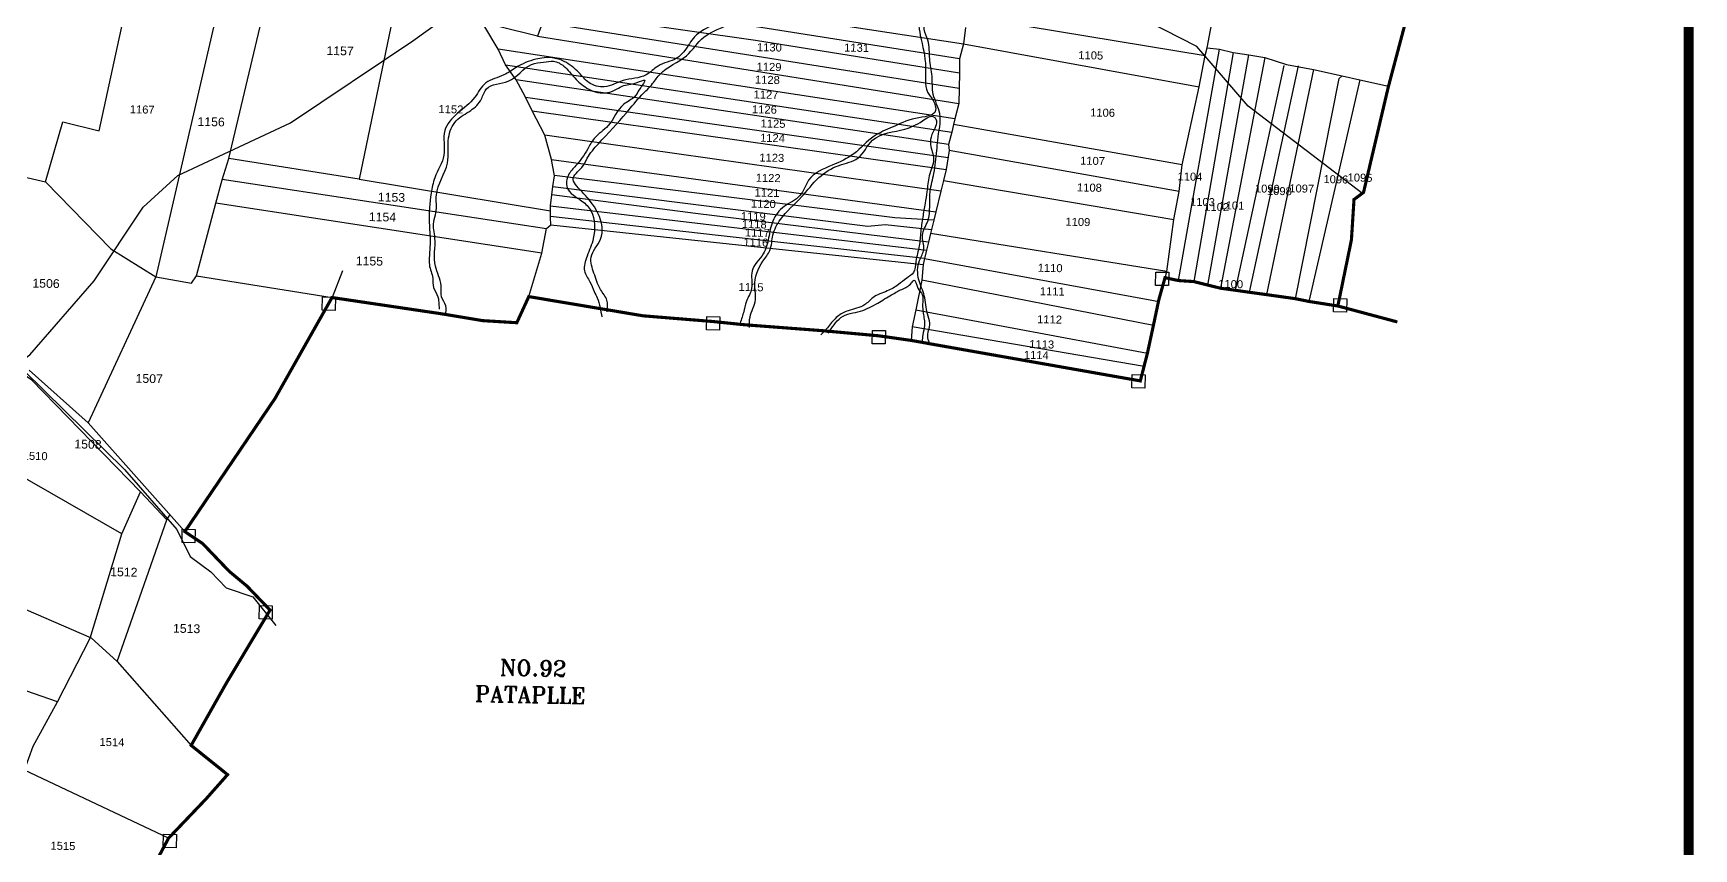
# Model space of a CAD drawing. Header units: inches. Extents: x 180371 to 190018, y 1621195 to 1629901.
# Drawn here: x 187368 to 190018, y 1623087 to 1624389 of the extents above; entities that cross this region are included whole.
import ezdxf
from ezdxf.enums import TextEntityAlignment as Align

# ---------------------------------------------------------------- set-up
doc = ezdxf.new("R2010")
doc.units = ezdxf.units.IN
doc.header["$MEASUREMENT"] = 0
for name, color, linetype in [('DIMENSION', 7, 'Continuous'), ('PAPER SIZE', 5, 'Continuous'), ('PLOTS', 7, 'Continuous'), ('ROAD', 1, 'Continuous'), ('STREAM', 4, 'Continuous'), ('text2', 7, 'Continuous'), ('VILLAGE BOUNDARY', 5, 'Continuous'), ('VILLAGE BOUNDRY STONES', 1, 'Continuous')]:
    doc.layers.add(name, color=color, linetype=linetype)
doc.layers.get('0').off()
doc.styles.add('section', font='romant.shx', dxfattribs={"height": 2})
doc.styles.get("Standard").update_dxf_attribs({"font": 'arial.ttf'})

# ---------------------------------------------------------------- blocks, each defined once
blk = doc.blocks.new('DROP')
h = blk.add_hatch()
h.set_pattern_fill('ANSI31', color=1, scale=10, angle=45)
h.set_pattern_definition([(90, (-324.4107, -25.7687), (-1.25, 0), [])])
h.paths.add_polyline_path([(-9.9, -4.3), (-13.8, 4.1), (13.8, 4.1), (10.2, -4.3)])

msp = doc.modelspace()

# ---------------------------------------------------------------- linework, layer by layer
at = {"layer": 'PAPER SIZE', "color": 5, "const_width": 16}
msp.add_lwpolyline([(180378.6, 1629257.8), (190010.1, 1629257.8), (190010.1, 1621202.7), (180378.6, 1621202.7)], close=True, dxfattribs=at)
at = {"layer": 'PLOTS'}
for points in [[(188271.4, 1624705.2), (188264.6, 1624685.8), (188256.1, 1624661.8), (188254, 1624638.1), (188243.7, 1624613.2), (188237.9, 1624586.8), (188208.9, 1624486.7), (188201.7, 1624461.9), (188193, 1624446.6), (188187.6, 1624425.3), (188180.9, 1624406.5), (188172.9, 1624384.6), (188110.7, 1624399.8), (188089, 1624399.2)], [(187388, 1624151.9), (187415.2, 1624247.6), (187473.5, 1624233.1), (187538.5, 1624532.2), (187539.5, 1624543.2)], [(188860.5, 1624415.9), (189238.6, 1624353.8), (189241.4, 1624365.9), (189261.4, 1624470.4), (189206.7, 1624478.6), (188891, 1624532.3)], [(187674.1, 1624477.8), (187563.9, 1624000.2), (187455.9, 1623767.1)], [(187628.9, 1624001.8), (187659.6, 1624117.6), (187669.6, 1624155), (187680.3, 1624188.9), (187742.6, 1624452), (187675.6, 1624475.8), (187642.7, 1624492.7)], [(187949.8, 1624453.5), (187888.5, 1624156.2), (187680.3, 1624188.9)], [(188846.5, 1624348), (188529.2, 1624398), (188193, 1624446.6)], [(188201.7, 1624461.9), (188640, 1624404.9), (188852.8, 1624372)], [(188187.6, 1624425.3), (188520.8, 1624378.1), (188846.1, 1624325.9)], [(188159, 1623968.5), (188179.9, 1624038.1), (188187.5, 1624077.1), (188194.3, 1624083), (188193.9, 1624094.8), (188193.6, 1624105.3), (188193.4, 1624113.2), (188195.8, 1624131.1), (188197.6, 1624144.6), (188199.9, 1624161.2), (188195.3, 1624187.3), (188184.4, 1624226.3), (188164.6, 1624265), (188153.5, 1624286.8), (188138.6, 1624314.7), (188121.8, 1624338.5), (188110.3, 1624363.6), (188089, 1624399.2)], [(188845.6, 1624301.1), (188180.9, 1624406.5)], [(188856, 1624398), (188852.8, 1624372), (188846.5, 1624348), (188846.1, 1624325.9), (188845.6, 1624301.1), (188845.1, 1624276.9), (188839.1, 1624252.3), (188836.9, 1624243.6), (188833.9, 1624231.2), (188829, 1624211.2), (188829.8, 1624201.6), (188825.3, 1624171.6), (188821, 1624154), (188816.8, 1624137.1), (188808.6, 1624103.7), (188805.5, 1624090.7), (188801.8, 1624075.7), (188800.2, 1624069.3), (188796.8, 1624055.4), (188793.6, 1624042.4), (188790.4, 1624029.1), (188790.4, 1624029.1), (188790.4, 1624029.1), (188788.1, 1624019.8), (188786.2, 1623994.5), (188776.4, 1623947.4), (188770.7, 1623920), (188769.4, 1623898.5)], [(188839.1, 1624252.3), (188110.3, 1624363.6)], [(188172.9, 1624384.6), (188845.1, 1624276.9)], [(188852.8, 1624372), (189229, 1624303.5)], [(189195.9, 1623994.1), (189261.2, 1624363.9)], [(189241.4, 1624365.9), (189261.2, 1624363.9), (189282.9, 1624358.5), (189307.9, 1624354.4), (189333.4, 1624350.1), (189368.1, 1624339.3), (189411.1, 1624331.2), (189457, 1624320.9), (189485.4, 1624314.5), (189530.9, 1624304.4)], [(188121.8, 1624338.5), (188833.9, 1624231.2)], [(189174.3, 1623998.7), (189177.3, 1624008.6), (189188.5, 1624091.6), (189196.7, 1624136.2), (189201.8, 1624179.1), (189229, 1624303.5), (189238.6, 1624353.8)], [(189282.9, 1624358.5), (189220.3, 1623992.5)], [(189262.9, 1623981.9), (189242.7, 1623986.9), (189307.9, 1624354.4)], [(189333.4, 1624350.1), (189262.9, 1623981.9)], [(189286.7, 1623978.6), (189364.4, 1624337.6)], [(189386.9, 1624337.1), (189308.5, 1623975.5)], [(188829, 1624211.2), (188138.6, 1624314.7)], [(189411.1, 1624331.2), (189336, 1623971.7)], [(189382.8, 1623965.1), (189452.1, 1624316.6)], [(189485.4, 1624314.5), (189403.7, 1623960.8)], [(189452.1, 1624316.6), (189457, 1624320.9)], [(188153.5, 1624286.8), (188828.2, 1624190.8)], [(188164.6, 1624265), (188825.3, 1624171.6)], [(189201.8, 1624179.1), (188836.9, 1624243.6)], [(188816.8, 1624137.1), (188184.4, 1624226.3)], [(189196.7, 1624136.2), (188829.8, 1624201.6)], [(187153.3, 1623668.7), (187126.6, 1623687), (187247.8, 1623907.8), (187243.4, 1623927.7), (187301.2, 1624083.5), (187275.4, 1624105.2), (187262.2, 1624116.2), (187238.3, 1624143.8), (187257.2, 1624182.1), (187272.4, 1624178.6), (187309.1, 1624170.1), (187388, 1624151.9), (187491.8, 1624044.8), (187563.9, 1624000.2), (187620.6, 1623989.8), (187628.9, 1624001.8), (187845, 1623967)], [(188195.3, 1624187.3), (188808.6, 1624103.7)], [(187669.9, 1624156), (188187.5, 1624077.1)], [(187888.5, 1624156.2), (188193.6, 1624105.3)], [(188805.5, 1624090.7), (188743.4, 1624094.5), (188311.7, 1624148), (188199.8, 1624161.8)], [(188821, 1624154), (189188.5, 1624091.6)], [(188796.8, 1624055.4), (188425.1, 1624101.1), (188195.8, 1624131.1)], [(188197.6, 1624144.6), (188700, 1624080.8), (188727.6, 1624083.9), (188801.8, 1624075.7)], [(188179.9, 1624038.1), (187659.6, 1624117.6)], [(188193.4, 1624113.2), (188793.6, 1624042.4)], [(188790.4, 1624029.1), (188461.2, 1624066.3), (188193.9, 1624096.6)], [(188194.3, 1624083), (188788.1, 1624019.8)], [(189177.3, 1624008.6), (188800.2, 1624069.3)], [(188790.4, 1624029.1), (189153.5, 1623962.8), (189163.7, 1623960.9)], [(189155.8, 1623922.6), (188786.2, 1623994.5)], [(188776.4, 1623947.4), (189146.2, 1623878)], [(189140.8, 1623857), (188770.7, 1623920)], [(187249.8, 1623096.8), (187254.7, 1623108.6), (187267.1, 1623126.4), (187311.7, 1623173), (187311.5, 1623190.8), (187354.1, 1623212), (187368.1, 1623250.4), (187406.8, 1623321.2), (187458.9, 1623422.9), (187509.7, 1623589.6), (187539.1, 1623656.5), (187365.4, 1623835.4), (187276.9, 1623891.8)], [(187610.1, 1623593.2), (187455.9, 1623767.1), (187361.5, 1623850.9)], [(187509.7, 1623589.6), (187221.7, 1623754.9)], [(187581.2, 1623611.9), (187539.1, 1623656.5)], [(187502.1, 1623385.6), (187581.2, 1623611.9), (187586.5, 1623620.7)], [(187087.4, 1623585.6), (187460.6, 1623423.7), (187502.1, 1623385.6), (187620.2, 1623251.8)], [(187406.8, 1623321.2), (186993.1, 1623465.1)], [(187584.2, 1623103.7), (187354.1, 1623212)]]:
    msp.add_lwpolyline(points, dxfattribs=at)
at = {"layer": 'ROAD'}
for points in [[(189490.1, 1624132.4), (189306.9, 1624272.5), (189224.9, 1624368), (189067.8, 1624448.6), (189030.4, 1624450.3), (188945.7, 1624484.8), (188785.5, 1624582.4), (188761.6, 1624632), (188663.4, 1624704.7), (188644.9, 1624738.9), (188636.7, 1624806.3), (188646.1, 1624951.6), (188666.6, 1625194.7), (188666.8, 1625468), (188688.4, 1625536.4), (188707.9, 1625576.5), (188744.6, 1625764.5), (188806.4, 1625933.8), (188860.2, 1626028.4), (188863, 1626086.7), (188872.8, 1626126.8), (188885.4, 1626137.3), (188902.8, 1626152.2), (188946, 1626325.6)], [(186640.5, 1623127.9), (186866.3, 1623323.3), (186922, 1623403.7), (187037.7, 1623540.1), (187094.7, 1623570.2), (187203.9, 1623708.3), (187253.4, 1623797.7), (187362.9, 1623875.5), (187465.5, 1623993.6), (187543.4, 1624111.4), (187598.8, 1624162), (187778.6, 1624246.1), (187974.1, 1624376.8), (188143.7, 1624499.5), (188237.6, 1624553.6), (188299.8, 1624611.7), (188373.7, 1624667.6), (188517, 1624749), (188588.6, 1624792.9)], [(187353.9, 1623849.7), (187513.6, 1623692.6), (187597.1, 1623596.4), (187618.6, 1623553.3), (187651.4, 1623529.2), (187676, 1623503.6), (187718.8, 1623489.2), (187755.5, 1623443.2)]]:
    msp.add_lwpolyline(points, dxfattribs=at)
at = {"layer": 'STREAM'}
for points in [[(189294, 1624846.4), (189260.9, 1624841.8), (189229.3, 1624840.5), (189201.1, 1624829.4), (189187.9, 1624816.1), (189158.1, 1624807.1), (189125.8, 1624792.9), (189075.1, 1624775.1), (189039.9, 1624762.3), (189004.5, 1624745.5), (188958.8, 1624730.9), (188947.2, 1624711.9), (188916.7, 1624696.8), (188889.1, 1624671.9), (188861.1, 1624654.7), (188823.8, 1624633.6), (188793.9, 1624604.3), (188762, 1624582.5), (188743.8, 1624572.1), (188712.9, 1624564.4), (188658.9, 1624535.5), (188624.4, 1624515.5), (188593, 1624498.6), (188536, 1624456.8), (188506.1, 1624444.6), (188477.5, 1624418.6), (188454.3, 1624403.2), (188423.4, 1624383.2), (188407.7, 1624361), (188394.8, 1624349.2), (188365.2, 1624336.6), (188346.4, 1624322.7), (188309.4, 1624313.4), (188279.5, 1624303.5), (188255.2, 1624310.1), (188238.8, 1624326.2), (188215.7, 1624343.9), (188196.3, 1624349.8), (188170.4, 1624347.6), (188138.6, 1624334.3), (188119.2, 1624322.4), (188090.3, 1624309.7), (188072.8, 1624286.8), (188045.5, 1624261.2), (188024.9, 1624233.5), (188023.6, 1624194.5), (188009, 1624158.3), (188003.2, 1624133.7), (188000.2, 1624086.1), (188001.6, 1624057.1), (188000.3, 1624034), (188000.3, 1624019.3), (188005.7, 1623997.7), (188007.1, 1623983.2), (188014, 1623968.1), (188015.5, 1623956.1), (188016.1, 1623948.3)], [(188800.1, 1623891.6), (188795.7, 1623902.7), (188799, 1623926.3), (188795.1, 1623941.1), (188790.2, 1623969.8), (188781.4, 1623995.3), (188782.6, 1624026.3), (188789.4, 1624043.9), (188787.3, 1624066.5), (188795.6, 1624089.1), (188799.4, 1624136.7), (188805.6, 1624165.3), (188808, 1624183.3), (188810.3, 1624201.6), (188811.5, 1624218.2), (188814.9, 1624260.7), (188804.5, 1624291.5), (188802.5, 1624320.3), (188798.8, 1624348.3), (188796, 1624377.9), (188790.2, 1624395.5), (188795.4, 1624416.8), (188839.7, 1624460.4), (188852.1, 1624499.6), (188862, 1624532.6), (188879.8, 1624588.6), (188888.4, 1624621.1), (188890.8, 1624645), (188897.2, 1624666.3), (188922.6, 1624683.5), (188951.6, 1624709.2), (188999.9, 1624738.8), (189051.1, 1624759), (189088, 1624770.4), (189118.3, 1624778.8), (189150.3, 1624794.8), (189190.5, 1624805.5), (189207.5, 1624821), (189220.6, 1624826.6), (189245.5, 1624831.5), (189265.6, 1624834.5), (189283.9, 1624837.2), (189304.8, 1624836)], [(188284.1, 1623944.2), (188283.6, 1623962.8), (188273.6, 1623979.8), (188263, 1624006.1), (188258.4, 1624031.4), (188273.6, 1624060.3), (188276, 1624080.1), (188257.1, 1624120.8), (188235.7, 1624145), (188229.7, 1624155.5), (188243.6, 1624174.9), (188252.3, 1624189.6), (188270.1, 1624212.5), (188315, 1624262.2), (188339.4, 1624290.6), (188356.6, 1624308.7), (188368.4, 1624323.9), (188410.5, 1624353.1), (188438.4, 1624382.7), (188495.1, 1624416), (188517, 1624443.9), (188551.5, 1624455.8), (188615.9, 1624502.9), (188656.1, 1624524), (188683.1, 1624540), (188710.9, 1624554.3), (188737.1, 1624559.9), (188755.8, 1624570.2), (188787.8, 1624592.1), (188828.2, 1624622.7), (188862.5, 1624641.1), (188872.8, 1624650.7), (188880.5, 1624656.2), (188875.8, 1624645), (188873.5, 1624628.5), (188877.7, 1624613.6), (188866.9, 1624592.8), (188860.4, 1624565.4), (188849.7, 1624515.2), (188829.5, 1624469.4), (188811.9, 1624445.5), (188785.4, 1624423.2), (188783.8, 1624385.9), (188792.2, 1624334.8), (188795.5, 1624295.2), (188804.2, 1624281.6), (188808.3, 1624265.8), (188776.2, 1624253), (188738.7, 1624238.9), (188710.1, 1624224.7), (188677.6, 1624196.6), (188643.1, 1624178.4), (188605.6, 1624154.3), (188591.6, 1624129.8), (188566.6, 1624112.4), (188548.4, 1624089.2), (188541.7, 1624062.3), (188533, 1624036.7), (188515.3, 1624009.4), (188514.5, 1623981.6), (188506.5, 1623961.2), (188501.4, 1623942.8), (188495.4, 1623923.6)], [(188025.8, 1623939), (188026.4, 1623953.8), (188019.9, 1623967.9), (188019, 1623986.2), (188009.9, 1624017.1), (188009.2, 1624062.4), (188007.3, 1624088), (188010.9, 1624102.5), (188011.5, 1624130.9), (188029.1, 1624181.8), (188031, 1624222), (188043.3, 1624249.4), (188066.3, 1624265.8), (188083.4, 1624284.1), (188091.6, 1624300.5), (188126.3, 1624312.5), (188163.4, 1624339.2), (188182.5, 1624343), (188198.5, 1624344.3), (188215.1, 1624336.5), (188232.4, 1624317.7), (188251.6, 1624301.6), (188264.9, 1624295.5), (188296, 1624298), (188307.9, 1624304.7), (188332.1, 1624310.4), (188343.9, 1624314.1), (188336.1, 1624300.2), (188327.7, 1624287.6), (188310.7, 1624275.6), (188285.6, 1624241.5), (188263.3, 1624220.9), (188253.1, 1624204.6), (188234.3, 1624177.7), (188222.3, 1624162.7), (188220.1, 1624142.6), (188243.9, 1624121.1), (188258.3, 1624105.2), (188261.9, 1624061.1), (188252, 1624033.1), (188247.9, 1624009.5), (188256.5, 1623992.3), (188263.4, 1623976.5), (188268.1, 1623966.6), (188272.7, 1623950.9), (188275.5, 1623936.1)], [(188511.3, 1623919), (188512.1, 1623935.9), (188520.8, 1623963.4), (188519.6, 1623985.1), (188532.6, 1624025.2), (188543.6, 1624042.2), (188548.7, 1624066.8), (188560.6, 1624091.7), (188594.3, 1624127.6), (188621.9, 1624158.5), (188654.1, 1624178.1), (188684.4, 1624189.9), (188707.4, 1624218.1), (188759, 1624236), (188787.1, 1624249.2), (188805.8, 1624255.3), (188808.6, 1624251.9), (188802.4, 1624227.2), (188800.2, 1624211.3), (188804.8, 1624187.9), (188798, 1624161.5), (188794.4, 1624136), (188791.5, 1624117.5), (188787.7, 1624095.1), (188784.5, 1624072.1), (188782, 1624049.5), (188776.8, 1624024.4), (188772.8, 1624007), (188762.2, 1623998), (188749, 1623987.8), (188731.1, 1623977.5), (188708.1, 1623966.7), (188694.7, 1623955.2), (188668.6, 1623945.9), (188651.8, 1623936.8), (188637.1, 1623920.5), (188625.3, 1623907.2)], [(188636.7, 1623910.2), (188646.2, 1623923.4), (188657.1, 1623935), (188688.3, 1623945.4), (188715.9, 1623958.1), (188737.9, 1623971.4), (188754.4, 1623980.1), (188769.8, 1623990.5), (188773.5, 1623994.7), (188779.7, 1623982.2), (188786.9, 1623971.9), (188787.4, 1623956.1), (188788.5, 1623942), (188790, 1623932.4), (188790.4, 1623922.6), (188787.8, 1623907.7), (188786.8, 1623896.7)]]:
    msp.add_spline(points, degree=3, dxfattribs=at)
at = {"layer": 'text2', "color": 2}
msp.add_lwpolyline([(187861.9, 1624009.6), (187845, 1623967)], dxfattribs=at)
at = {"layer": 'VILLAGE BOUNDARY', "const_width": 5}
msp.add_lwpolyline([(189586.1, 1624512.6), (189530.6, 1624303.2), (189491.1, 1624134.9), (189475.9, 1624123.6), (189471.8, 1624059.2), (189450.1, 1623953.5), (189544.8, 1623928.1), (189450.1, 1623953.5), (189403.7, 1623960.8), (189382.8, 1623965.1), (189336, 1623971.7), (189308.5, 1623975.5), (189286.7, 1623978.6), (189262.9, 1623981.9), (189242.7, 1623986.9), (189220.3, 1623992.5), (189195.9, 1623994.1), (189174.3, 1623998.7), (189164.5, 1623963.8), (189155.8, 1623922.6), (189146.2, 1623878), (189140.8, 1623857), (189134.9, 1623833.9), (188797.8, 1623893.4), (188789.8, 1623894.9), (188769.4, 1623898.5), (188717.3, 1623905.9), (188637.1, 1623913.2), (188630.2, 1623913.9), (188510.2, 1623923), (188500.7, 1623923.8), (188453, 1623928.7), (188341.6, 1623937.8), (188284.9, 1623947.3), (188279.1, 1623948.3), (188159, 1623968.5), (188139.9, 1623926.8), (188085.7, 1623930.1), (188025.5, 1623940.1), (188016.7, 1623941.5), (187845, 1623967), (187754, 1623805.8), (187610.1, 1623593.2), (187638.4, 1623574.3), (187680.9, 1623529.8), (187709.5, 1623506), (187746.1, 1623467.9), (187676.6, 1623351.7), (187620.2, 1623251.8), (187678.3, 1623205.1), (187644.4, 1623166.8), (187584.2, 1623103.7), (187516.1, 1622976)], dxfattribs=at)
at = {"layer": 'VILLAGE BOUNDARY'}
msp.add_lwpolyline([(189586.1, 1624512.6), (189530.6, 1624303.2), (189491.1, 1624134.9), (189475.9, 1624123.6), (189471.8, 1624059.2), (189450.1, 1623953.5), (189544.8, 1623928.1), (189450.1, 1623953.5), (189403.7, 1623960.8), (189382.8, 1623965.1), (189336, 1623971.7), (189308.5, 1623975.5), (189286.7, 1623978.6), (189262.9, 1623981.9), (189242.7, 1623986.9), (189220.3, 1623992.5), (189195.9, 1623994.1), (189174.3, 1623998.7), (189164.5, 1623963.8), (189155.8, 1623922.6), (189146.2, 1623878), (189140.8, 1623857), (189134.9, 1623833.9), (188797.8, 1623893.4), (188789.8, 1623894.9), (188769.4, 1623898.5), (188717.3, 1623905.9), (188637.1, 1623913.2), (188630.2, 1623913.9), (188510.2, 1623923), (188500.7, 1623923.8), (188453, 1623928.7), (188341.6, 1623937.8), (188284.9, 1623947.3), (188279.1, 1623948.3), (188159, 1623968.5), (188139.9, 1623926.8), (188085.7, 1623930.1), (188025.5, 1623940.1), (188016.7, 1623941.5), (187845, 1623967), (187754, 1623805.8), (187610.1, 1623593.2), (187638.4, 1623574.3), (187680.9, 1623529.8), (187709.5, 1623506), (187746.1, 1623467.9), (187676.6, 1623351.7), (187620.2, 1623251.8), (187678.3, 1623205.1), (187644.4, 1623166.8), (187584.2, 1623103.7), (187516.1, 1622976)], dxfattribs=at)
at = {"layer": 'VILLAGE BOUNDRY STONES'}
for points in [[(189159.7, 1624007.7), (189180.4, 1624007.3), (189180, 1623986), (189159.3, 1623986.4)], [(187829.9, 1623968.1), (187850.6, 1623967.7), (187850.2, 1623946.4), (187829.5, 1623946.8)], [(189443.7, 1623965.6), (189464.3, 1623965.1), (189463.9, 1623943.9), (189443.3, 1623944.3)], [(188443, 1623936.7), (188463.7, 1623936.2), (188463.2, 1623915), (188442.6, 1623915.4)], [(188707.5, 1623914.6), (188728.2, 1623914.2), (188727.7, 1623892.9), (188707.1, 1623893.3)], [(189121.8, 1623844), (189142.5, 1623843.6), (189142.1, 1623822.3), (189121.4, 1623822.7)], [(187606.1, 1623596.9), (187626.8, 1623596.5), (187626.3, 1623575.2), (187605.7, 1623575.6)], [(187729.1, 1623475.2), (187749.7, 1623474.8), (187749.3, 1623453.5), (187728.7, 1623453.9)], [(187576.1, 1623109.8), (187596.8, 1623109.4), (187596.4, 1623088.1), (187575.7, 1623088.5)]]:
    msp.add_lwpolyline(points, close=True, dxfattribs=at)

# ---------------------------------------------------------------- block references
at = {"xscale": 0.7000000000000001, "yscale": 0.7000000000000001, "zscale": 0.7000000000000001, "rotation": 353.8860224597191}
msp.add_blockref('DROP', (187609.5, 1623787.8, 66), dxfattribs=at)

# ---------------------------------------------------------------- texts
at = {"layer": 'DIMENSION'}
for s, height, p in [('1157', 14, (187857.9, 1624361)), ('1130', 12.77, (188543, 1624366.5)), ('1131', 12.77, (188682.1, 1624365.9)), ('1129', 12.77, (188542.4, 1624335.4)), ('1105', 12.77, (189055.8, 1624353.8)), ('1128', 12.77, (188539.8, 1624314.7)), ('1127', 12.77, (188537.6, 1624291)), ('1167', 12.77, (187542.1, 1624267.3)), ('1156', 14, (187652.1, 1624247.7)), ('1152', 12.77, (188034.7, 1624267.7)), ('1126', 12.77, (188535, 1624267.3)), ('1106', 12.77, (189074.7, 1624262.3)), ('1124', 12.77, (188547.9, 1624221.8)), ('1125', 12.77, (188548.8, 1624244.7)), ('1123', 12.77, (188546.8, 1624190.3)), ('1107', 12.77, (189058.7, 1624185.3)), ('1122', 12.77, (188541, 1624158)), ('1108', 12.77, (189053.7, 1624142.6)), ('1104', 12.77, (189214.2, 1624160.2)), ('1096', 12.77, (189447, 1624155.8)), ('1095', 12.77, (189485.5, 1624158.5)), ('1153', 14, (187939.9, 1624127.2)), ('1120', 12.77, (188533.3, 1624116.7)), ('1121', 12.77, (188539.2, 1624134.3)), ('1103', 12.77, (189234.1, 1624119.7)), ('1099', 12.77, (189337.6, 1624140.9)), ('1098', 12.77, (189356.8, 1624137.1)), ('1097', 12.77, (189392.5, 1624141.1)), ('1154', 14, (187925.5, 1624095.7)), ('1119', 12.77, (188517.3, 1624096.7)), ('1102', 12.77, (189256.8, 1624111.7)), ('1101', 12.77, (189281, 1624114)), ('1118', 12.77, (188518.8, 1624084.1)), ('1117', 12.77, (188523.7, 1624070.6)), ('1109', 12.77, (189035.3, 1624087.8)), ('1116', 12.77, (188521.3, 1624055.1)), ('1155', 14, (187904.7, 1624025.3)), ('1110', 12.77, (188991, 1624014.2)), ('1506', 14, (187388.6, 1623989.6)), ('1115', 12.77, (188513.7, 1623983.7)), ('1100', 12.77, (189279.1, 1623988.6)), ('1111', 12.77, (188994.4, 1623976.8)), ('1112', 12.77, (188990.1, 1623932.1)), ('1113', 12.77, (188977.6, 1623892.3)), ('1114', 12.77, (188969, 1623875.2)), ('1507', 14, (187553.3, 1623837.6)), ('1508', 14, (187455.6, 1623732.7)), ('1510', 12.77, (187371.3, 1623714)), ('1512', 14, (187512.8, 1623528.7)), ('1513', 14, (187613, 1623438.4)), ('1514', 12.77, (187493.8, 1623257)), ('1515', 12.77, (187415.6, 1623091.3))]:
    msp.add_text(s, height=height, rotation=358.8627, dxfattribs=at).set_placement(p, align=Align.MIDDLE_CENTER)
at = {"layer": 'ROAD', "insert": (188135.1, 1623388.6), "char_height": 25.542, "attachment_point": 1, "rotation": 358.8627, "style": 'section'}
msp.add_mtext_dynamic_manual_height_columns('\\pi-21.82715;NO.92 \\P\\pi-60.749;PATAPLLE ', width=68.246, gutter_width=10, heights=[0], dxfattribs=at)

doc.saveas('drawing.dxf')
